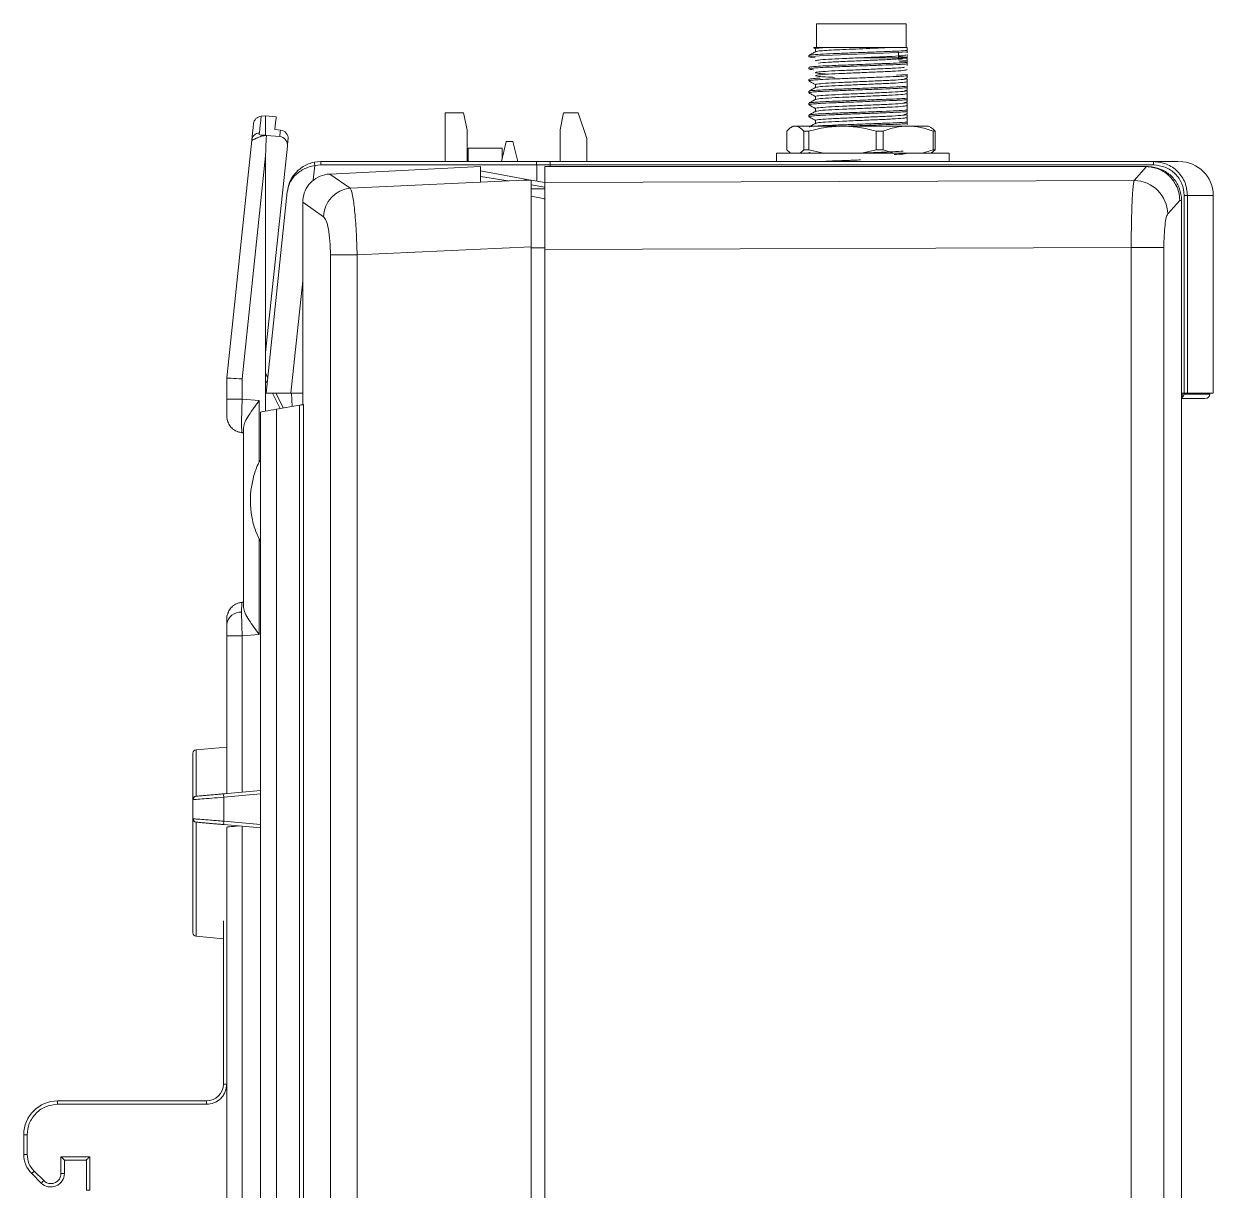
# Model space of a CAD drawing. Header units: millimetres. Extents: x 15 to 836, y 5 to 589.
# Drawn here: x 163.8 to 234.1, y 354.6 to 423.6 of the extents above; entities that cross this region are included whole.
import ezdxf

# ---------------------------------------------------------------- set-up
doc = ezdxf.new("R2010")
doc.units = ezdxf.units.MM

msp = doc.modelspace()

# ---------------------------------------------------------------- linework, layer by layer
at = {"color": 7, "linetype": 'Continuous', "lineweight": 15}
for p, q in [((210.649, 423.58), (210.649, 422.18)), ((215.949, 423.58), (210.649, 423.58)), ((215.949, 422.18), (215.949, 423.58)), ((210.47, 422.163), (210.588, 422.095)), ((210.581, 422.102), (210.581, 421.929)), ((216.012, 421.913), (216.012, 422.001)), ((210.199, 421.705), (210.199, 421.617)), ((210.583, 421.93), (210.594, 421.925)), ((215.499, 421.565), (215.499, 421.881)), ((216.012, 421.409), (215.499, 421.44)), ((215.941, 421.325), (215.554, 421.349)), ((216.012, 421.867), (216.012, 421.913)), ((216.012, 421.767), (216.012, 421.772)), ((216.012, 421.756), (216.012, 421.579)), ((216.012, 421.409), (216.012, 421.321)), ((216.012, 421.321), (216.012, 421.121)), ((210.199, 421), (210.199, 420.911)), ((210.777, 420.733), (210.581, 420.691)), ((216.012, 420.59), (215.369, 420.551)), ((216.012, 420.502), (216.012, 420.59)), ((210.199, 420.294), (210.199, 420.206)), ((210.199, 420.206), (210.22, 420.2)), ((210.581, 419.985), (210.581, 419.812)), ((215.77, 420.29), (216.028, 420.402)), ((215.943, 420.365), (216.028, 420.402)), ((216.012, 420.432), (216.012, 420.502)), ((216.012, 420.155), (216.012, 420.332)), ((216.012, 420.261), (216.012, 420.168)), ((216.012, 419.885), (216.012, 420.155)), ((216.012, 419.91), (216.012, 419.762)), ((216.012, 419.796), (216.012, 419.885)), ((210.199, 419.588), (210.199, 419.5)), ((210.199, 419.5), (210.22, 419.494)), ((210.581, 419.28), (210.581, 419.107)), ((215.77, 419.585), (216.028, 419.696)), ((216.012, 419.727), (216.012, 419.796)), ((216.012, 419.69), (216.028, 419.696)), ((216.012, 419.45), (216.012, 419.626)), ((216.012, 419.179), (216.012, 419.45)), ((216.028, 419.392), (216.012, 419.399)), ((216.012, 419.204), (216.012, 419.056)), ((216.012, 419.091), (216.012, 419.179)), ((210.199, 418.883), (210.199, 418.795)), ((210.199, 418.795), (210.22, 418.788)), ((210.581, 418.574), (210.581, 418.401)), ((215.77, 418.879), (216.028, 418.991)), ((216.012, 419.021), (216.012, 419.091)), ((216.012, 418.984), (216.028, 418.991)), ((216.012, 418.744), (216.012, 418.921)), ((216.012, 418.474), (216.012, 418.744)), ((216.028, 418.687), (216.012, 418.694)), ((216.012, 418.499), (216.012, 418.35)), ((216.012, 418.385), (216.012, 418.474)), ((178.078, 418.135), (177.811, 418.112)), ((178.703, 418.08), (178.078, 418.135)), ((178.078, 418.135), (178.078, 416.985)), ((188.689, 415.431), (188.689, 418.317)), ((188.689, 418.317), (189.782, 418.317)), ((189.215, 418.317), (188.689, 418.317)), ((189.782, 418.317), (189.215, 418.317)), ((189.215, 418.317), (189.782, 418.317)), ((189.985, 417.301), (189.782, 418.317)), ((189.782, 418.317), (189.782, 418.317)), ((189.782, 418.317), (189.782, 418.317)), ((189.782, 418.317), (189.782, 418.317)), ((195.687, 418.317), (195.484, 417.301)), ((196.563, 418.317), (195.687, 418.317)), ((196.563, 418.317), (197.071, 416.793)), ((210.199, 418.177), (210.199, 418.089)), ((210.199, 418.089), (210.22, 418.083)), ((210.581, 417.869), (210.581, 417.696)), ((215.77, 418.174), (216.028, 418.285)), ((216.012, 418.316), (216.012, 418.385)), ((216.012, 418.279), (216.028, 418.285)), ((216.012, 418.039), (216.012, 418.215)), ((216.012, 417.768), (216.012, 418.039)), ((216.028, 417.981), (216.012, 417.988)), ((216.012, 417.793), (216.012, 417.645)), ((216.012, 417.68), (216.012, 417.768)), ((178.95, 417.295), (178.624, 417.327)), ((189.985, 417.301), (189.982, 417.317)), ((189.985, 415.431), (189.985, 417.301)), ((195.484, 417.301), (195.484, 415.431)), ((208.884, 416.131), (208.884, 417.231)), ((209.268, 417.531), (209.14, 417.454)), ((209.268, 417.531), (209.392, 417.531)), ((209.392, 417.531), (212.183, 417.531)), ((209.899, 417.231), (210.199, 417.231)), ((209.899, 417.231), (209.899, 416.131)), ((210.199, 416.131), (210.199, 417.231)), ((212.183, 417.531), (216.06, 417.531)), ((214.168, 417.231), (214.584, 417.231)), ((214.168, 417.231), (214.168, 416.131)), ((214.584, 416.131), (214.584, 417.231)), ((216.012, 417.61), (216.012, 417.68)), ((216.06, 417.531), (217.268, 417.531)), ((217.397, 417.454), (217.268, 417.531)), ((217.536, 417.231), (217.536, 416.131)), ((217.653, 417.231), (217.536, 417.231)), ((217.653, 416.131), (217.653, 417.231)), ((177.256, 416.699), (175.778, 402.635)), ((178.078, 404.141), (179.361, 416.345)), ((178.91, 416.908), (178.12, 416.978)), ((192.304, 416.615), (192.02, 415.431)), ((192.695, 416.615), (192.304, 416.615)), ((192.695, 416.615), (192.979, 415.431)), ((197.071, 416.793), (197.071, 415.431)), ((178.078, 415.781), (176.691, 402.583)), ((178.078, 404.141), (178.078, 415.781)), ((190.059, 416.219), (192.059, 416.219)), ((190.059, 415.431), (190.059, 416.219)), ((192.059, 416.219), (192.059, 415.592)), ((208.287, 415.931), (208.287, 415.431)), ((208.287, 415.931), (213.318, 415.931)), ((209.104, 415.931), (208.884, 416.131)), ((209.899, 416.131), (209.679, 415.931)), ((210.199, 416.131), (209.899, 416.131)), ((211.06, 415.931), (210.199, 416.131)), ((214.168, 416.131), (213.306, 415.931)), ((213.318, 415.931), (218.487, 415.931)), ((214.584, 416.131), (214.168, 416.131)), ((215.224, 415.931), (214.584, 416.131)), ((215.891, 415.902), (216.012, 415.922)), ((217.536, 416.131), (216.896, 415.931)), ((217.432, 415.931), (217.653, 416.131)), ((217.653, 416.131), (217.536, 416.131)), ((218.487, 415.431), (218.487, 415.931)), ((180.952, 415.392), (181.342, 415.431)), ((180.986, 415.196), (181.337, 415.231)), ((181.337, 415.231), (194.102, 415.231)), ((181.342, 415.431), (194.104, 415.431)), ((181.874, 414.695), (190.778, 415.135)), ((190.778, 415.135), (190.778, 414.217)), ((194.102, 415.231), (194.102, 414.273)), ((194.102, 415.231), (194.902, 415.231)), ((194.104, 415.431), (194.899, 415.431)), ((194.578, 415.135), (230.121, 415.135)), ((194.578, 414.196), (194.578, 415.135)), ((194.899, 415.431), (230.567, 415.431)), ((194.902, 415.135), (194.902, 415.231)), ((194.902, 415.231), (230.572, 415.231)), ((212.96, 415.431), (213.247, 415.441)), ((230.148, 415.135), (229.428, 414.316)), ((230.121, 415.135), (230.148, 415.135)), ((230.121, 415.135), (230.218, 415.135)), ((183.084, 413.852), (181.874, 414.695)), ((183.084, 413.852), (193.332, 414.323)), ((190.778, 414.875), (193.733, 414.339)), ((192.417, 414.285), (190.778, 414.558)), ((190.778, 414.217), (193.332, 414.323)), ((193.778, 410.383), (193.778, 414.341)), ((193.778, 414.331), (194.578, 414.186)), ((229.428, 414.316), (194.578, 414.196)), ((178.102, 401.731), (179.353, 413.64)), ((194.578, 413.926), (193.778, 414.059)), ((194.578, 413.829), (193.778, 413.82)), ((194.578, 414.196), (194.578, 410.23)), ((180.27, 401.06), (180.27, 413.022)), ((180.27, 413.022), (181.504, 412.169)), ((193.778, 413.386), (194.578, 413.227)), ((194.532, 413.236), (194.578, 413.235)), ((232.123, 413.135), (231.413, 412.333)), ((232.123, 413.135), (232.234, 413.135)), ((232.234, 413.135), (232.225, 413.328)), ((232.234, 263.635), (232.234, 413.135)), ((232.386, 413.431), (232.386, 401.731)), ((232.58, 413.431), (232.386, 413.431)), ((232.58, 413.431), (232.58, 401.731)), ((234.102, 401.731), (234.102, 413.431)), ((183.486, 409.91), (193.778, 410.383)), ((193.778, 410.383), (193.778, 266.387)), ((194.578, 410.23), (229.255, 410.349)), ((194.578, 410.23), (194.578, 266.541)), ((229.255, 410.349), (229.255, 266.421)), ((231.185, 410.349), (229.255, 410.349)), ((231.185, 410.349), (231.185, 266.421)), ((181.91, 266.86), (181.91, 409.91)), ((181.91, 409.91), (183.486, 409.91)), ((183.486, 266.86), (183.486, 409.91)), ((178.078, 400.673), (178.078, 404.141)), ((175.778, 402.635), (175.778, 401.385)), ((176.691, 402.583), (176.691, 401.385)), ((178.2, 402.667), (178.078, 402.904)), ((178.102, 401.731), (179.571, 401.731)), ((179.133, 400.859), (178.684, 401.731)), ((180.27, 401.731), (179.571, 401.731)), ((179.602, 401.731), (179.643, 400.949)), ((232.273, 401.731), (232.273, 401.491)), ((232.386, 401.731), (232.273, 401.731)), ((232.37, 401.681), (232.37, 401.731)), ((232.386, 401.731), (232.58, 401.731)), ((232.58, 401.731), (234.102, 401.731)), ((233.902, 401.681), (233.902, 401.731)), ((176.691, 401.385), (175.778, 401.385)), ((177.691, 401.298), (176.691, 401.385)), ((178.726, 400.787), (180.078, 401.026)), ((180.078, 401.026), (180.078, 275.745)), ((180.312, 401.067), (180.312, 275.703)), ((232.273, 401.491), (232.234, 401.467)), ((177.778, 400.62), (177.778, 276.15)), ((178.726, 275.983), (178.726, 400.787)), ((176.778, 399.699), (176.778, 389.071)), ((176.691, 399.393), (176.778, 399.385)), ((176.691, 389.377), (176.582, 389.362)), ((176.691, 389.377), (176.683, 389.357)), ((176.778, 389.385), (176.691, 389.377)), ((175.778, 387.385), (175.778, 378.06)), ((176.691, 387.385), (175.778, 387.385)), ((176.691, 387.385), (177.691, 387.473)), ((176.691, 387.385), (176.691, 378.14)), ((173.961, 380.651), (175.778, 380.81)), ((173.961, 377.901), (173.961, 380.651)), ((173.778, 377.702), (173.778, 376.568)), ((175.604, 378.045), (177.778, 378.235)), ((175.604, 376.425), (175.604, 377.846)), ((173.84, 376.563), (173.778, 376.568)), ((173.961, 369.619), (173.961, 376.369)), ((177.778, 376.035), (175.604, 376.225)), ((175.778, 376.079), (175.778, 298.06)), ((176.691, 376.13), (176.691, 298.14)), ((175.578, 370.54), (175.578, 360.885)), ((173.961, 369.619), (175.578, 369.478)), ((175.578, 360.885), (175.778, 360.885)), ((165.778, 359.885), (165.778, 359.685)), ((174.578, 359.885), (165.778, 359.885)), ((165.778, 359.685), (174.578, 359.685)), ((174.578, 359.885), (174.578, 359.685)), ((163.778, 357.885), (163.778, 356.726)), ((163.778, 357.885), (163.978, 357.885)), ((163.978, 356.726), (163.978, 357.885)), ((163.778, 356.726), (163.978, 356.726)), ((167.678, 356.585), (165.978, 356.585)), ((165.978, 356.585), (165.978, 355.594)), ((167.678, 354.604), (167.678, 356.585)), ((166.178, 355.594), (166.178, 356.385)), ((166.178, 356.385), (167.478, 356.385)), ((167.478, 356.385), (167.478, 354.604)), ((164.247, 355.594), (164.388, 355.736)), ((164.247, 355.594), (164.812, 355.028)), ((164.954, 355.17), (164.388, 355.736)), ((164.812, 355.028), (164.954, 355.17)), ((166.178, 355.594), (165.978, 355.594)), ((167.678, 354.604), (167.478, 354.604))]:
    msp.add_line(p, q, dxfattribs=at)
at = {"color": 8, "linetype": 'Continuous', "lineweight": 15}
for p, q in [((180.896, 414.343), (180.986, 415.196)), ((232.58, 413.431), (234.102, 413.431)), ((193.778, 410.334), (194.578, 410.334)), ((179.571, 401.731), (180.27, 408.388)), ((178.165, 402.333), (178.078, 402.502)), ((178.943, 400.826), (178.476, 401.731)), ((233.902, 401.681), (232.37, 401.681)), ((177.691, 401.298), (177.691, 397.651)), ((177.691, 393.138), (177.691, 387.473)), ((177.778, 378.036), (175.604, 377.846)), ((175.604, 376.425), (177.778, 376.234))]:
    msp.add_line(p, q, dxfattribs=at)
at = {"color": 7, "linetype": 'Continuous', "lineweight": 15, "flags": 128}
for points in [[(210.575, 421.564), (210.339, 421.584), (210.199, 421.617), (210.36, 421.652), (210.826, 421.69), (211.584, 421.728), (212.536, 421.764), (213.574, 421.804), (214.582, 421.842), (215.444, 421.878), (216.012, 421.913), (216.012, 421.913)], [(212.19, 421.348), (213.21, 421.393), (214.249, 421.438), (215.117, 421.478), (215.75, 421.523), (215.932, 421.546), (215.984, 421.556), (216.001, 421.561), (216.008, 421.564), (216.01, 421.565), (216.011, 421.566), (216.012, 421.566), (216.012, 421.566), (216.012, 421.566), (216.012, 421.566), (216.012, 421.566), (216.012, 421.566), (216.012, 421.566), (216.012, 421.566), (216.012, 421.566), (216.011, 421.566), (216.007, 421.567), (215.983, 421.567), (215.74, 421.566), (215.411, 421.565), (214.878, 421.565), (214.125, 421.567), (213.121, 421.565), (213.121, 421.565)], [(178.624, 417.327), (178.668, 417.745), (178.694, 417.996), (178.703, 418.08)], [(180.078, 401.026), (180.126, 401.034), (180.172, 401.042), (180.213, 401.049), (180.249, 401.056), (180.278, 401.061), (180.299, 401.065), (180.312, 401.067)], [(178.726, 400.787), (178.538, 400.754), (178.359, 400.723), (178.196, 400.694), (178.053, 400.669), (177.936, 400.648), (177.849, 400.633), (177.796, 400.623), (177.778, 400.62)], [(176.348, 399.486), (176.509, 399.426), (176.691, 399.393)], [(176.528, 376.145), (176.351, 376.129), (176.189, 376.115), (176.048, 376.103), (175.933, 376.092), (175.848, 376.085), (175.796, 376.08), (175.778, 376.079)], [(166.178, 356.385), (166.175, 356.388), (166.166, 356.397), (166.151, 356.412), (166.131, 356.432), (166.107, 356.457), (166.078, 356.485), (166.046, 356.517), (166.013, 356.55), (165.978, 356.585)], [(167.478, 356.385), (167.481, 356.388), (167.49, 356.397), (167.505, 356.412), (167.525, 356.432), (167.549, 356.457), (167.578, 356.485), (167.61, 356.517), (167.643, 356.55), (167.678, 356.585)]]:
    msp.add_lwpolyline(points, dxfattribs=at)
at = {"color": 7, "linetype": 'Continuous', "lineweight": 15}
for centre, radius, start, end in [((177.855, 417.614), 0.5, 94.99999, 174), ((177.746, 416.644), 0.493, 94.18751, 173.5607), ((182.877, 415.623), 1.938, 186.83063, 192.71718), ((183.251, 415.28), 1.915, 175.50593, 181.49514), ((198.078, 415.278), 3.977, 177.80895, 180.69118), ((228.657, 415.28), 1.916, 358.50697, 4.49117), ((232.102, 413.431), 2, 0, 90), ((229.391, 412.294), 2.022, 1.1096, 88.92914), ((183.231, 412.131), 1.727, 94.86434, 178.75846), ((233.652, 401.681), 0.25, 270, 0), ((176.778, 400.389), 1, 180, 201.6841), ((176.778, 388.381), 1, 141.91499, 180), ((176.616, 387.942), 0.851, 87.33415, 169.98455), ((173.978, 380.452), 0.2, 95, 180), ((173.978, 377.702), 0.2, 95, 180), ((176.18, 377.945), 0.585, 170.19735, 189.80265), ((173.978, 376.568), 0.2, 180, 265), ((176.18, 376.325), 0.585, 170.19747, 189.80253), ((173.978, 369.818), 0.2, 180, 265), ((174.578, 360.885), 1, 270, 0), ((165.778, 357.885), 2, 90, 180), ((165.378, 356.726), 1.6, 180, 225), ((165.378, 355.594), 0.8, 225, 0)]:
    msp.add_arc(centre, radius, start, end, dxfattribs=at)
for centre, major_axis, ratio, start_param, end_param in [((189.552, 524.116), (-11.431, -108.754), 0.009145, 6.111538, 6.196398), ((194.899, 415.231), (0, 0.2), 0.013091, 4.712389, 6.283185), ((178.157, 409.656), (114.179, 5.264), 0.034995, 1.431938, 1.435881), ((176.778, 402.583), (1, -0.052), 0.004572, 3.141593, 4.625362)]:
    msp.add_ellipse(centre, major_axis=major_axis, ratio=ratio, start_param=start_param, end_param=end_param, dxfattribs=at)
for points, knots in [([(210.23, 421.712), (210.26, 421.722), (210.327, 421.744), (210.839, 421.782), (211.624, 421.819), (212.608, 421.855), (213.669, 421.896), (214.683, 421.934), (215.506, 421.966), (215.856, 421.99), (216.012, 422.001)], [0, 0, 0, 0, 0.107752, 0.238711, 0.369718, 0.500698, 0.631673, 0.76268, 0.893665, 1, 1, 1, 1]), ([(210.48, 422.18), (210.469, 422.18), (210.432, 422.18), (210.686, 422.18), (211.045, 422.18), (211.201, 422.18)], [0, 0, 0, 0, 0.177815, 0.643605, 1, 1, 1, 1]), ([(211.201, 422.18), (211.172, 422.178), (210.971, 422.164), (210.711, 422.138), (210.553, 422.115), (210.59, 422.103), (210.594, 422.102)], [0, 0, 0, 0, 0.075031, 0.515332, 0.943377, 1, 1, 1, 1]), ([(215.061, 422.18), (214.899, 422.172), (214.574, 422.157), (213.932, 422.13), (213.178, 422.097), (212.375, 422.062), (211.656, 422.032), (211.082, 421.998), (210.693, 421.963), (210.628, 421.942), (210.597, 421.933)], [0, 0, 0, 0, 0.100432, 0.202407, 0.339409, 0.475496, 0.606313, 0.74135, 0.87869, 1, 1, 1, 1]), ([(211.201, 422.18), (211.279, 422.18), (211.561, 422.18), (212.185, 422.18), (213.086, 422.18), (214.011, 422.18), (214.67, 422.18), (214.984, 422.18), (215.061, 422.18)], [0, 0, 0, 0, 0.0822943, 0.2947445, 0.5071951, 0.7196457, 0.9320965, 1, 1, 1, 1]), ([(215.061, 422.18), (215.298, 422.18), (215.702, 422.18), (215.922, 422.18), (216.012, 422.18)], [0, 0, 0, 0, 0.587056, 1, 1, 1, 1]), ([(216.012, 422.001), (216.012, 422.029), (216.012, 422.098), (216.012, 422.15), (216.012, 422.18)], [0, 0, 0, 0, 0.409923, 1, 1, 1, 1]), ([(210.587, 421.933), (210.524, 421.896), (210.396, 421.822), (210.268, 421.748), (210.205, 421.711)], [0, 0, 0, 0, 0.4999542, 1, 1, 1, 1]), ([(216.012, 421.296), (215.816, 421.283), (215.431, 421.257), (214.731, 421.23), (214.099, 421.206), (213.535, 421.185), (212.966, 421.164), (212.3, 421.138), (211.565, 421.112), (210.879, 421.078), (210.478, 421.049), (210.262, 421.026), (210.234, 421.013), (210.221, 421.006)], [0, 0, 0, 0, 0.129619, 0.254062, 0.30081, 0.38288, 0.468496, 0.513371, 0.638437, 0.76582, 0.857551, 0.931029, 1, 1, 1, 1]), ([(210.581, 421.396), (210.62, 421.41), (210.698, 421.438), (211.302, 421.485), (212.171, 421.524), (213.21, 421.569), (214.263, 421.615), (215.164, 421.653), (215.778, 421.695), (215.89, 421.72), (215.936, 421.73)], [0, 0, 0, 0, 0.128588, 0.260685, 0.387627, 0.518142, 0.649474, 0.776032, 0.907761, 1, 1, 1, 1]), ([(215.674, 421.516), (215.536, 421.505), (215.202, 421.479), (214.367, 421.443), (213.281, 421.396), (212.199, 421.349), (211.263, 421.308), (210.926, 421.276), (210.755, 421.26)], [0, 0, 0, 0, 0.120241, 0.29262, 0.47044, 0.648028, 0.82055, 1, 1, 1, 1]), ([(215.499, 421.641), (215.597, 421.634), (215.906, 421.613), (215.969, 421.593), (216.012, 421.579)], [0, 0, 0, 0, 0.317581, 1, 1, 1, 1]), ([(216.012, 421.579), (216.012, 421.573), (216.012, 421.565), (216.012, 421.511), (216.012, 421.464), (216.012, 421.427), (216.012, 421.409)], [0, 0, 0, 0, 0.431062, 0.646293, 0.823018, 1, 1, 1, 1]), ([(216.012, 421.208), (215.886, 421.199), (215.722, 421.187), (215.481, 421.174), (215.158, 421.159), (214.547, 421.135), (213.659, 421.101), (212.966, 421.075), (212.3, 421.05), (211.565, 421.024), (210.88, 420.99), (210.477, 420.961), (210.246, 420.935), (210.216, 420.92), (210.199, 420.911)], [0, 0, 0, 0, 0.086117, 0.112277, 0.127116, 0.24877, 0.374302, 0.457999, 0.501869, 0.624132, 0.748661, 0.838333, 0.910164, 1, 1, 1, 1]), ([(210.199, 420.911), (210.214, 420.903), (210.241, 420.887), (210.404, 420.871), (210.476, 420.864)], [0, 0, 0, 0, 0.555675, 1, 1, 1, 1]), ([(215.857, 421.011), (215.827, 421.006), (215.726, 420.985), (215.158, 420.948), (214.265, 420.909), (213.209, 420.863), (212.172, 420.819), (211.297, 420.78), (210.718, 420.733), (210.51, 420.691), (210.735, 420.65), (211.067, 420.617), (211.359, 420.603), (211.361, 420.603)], [0, 0, 0, 0, 0.043095, 0.150894, 0.254462, 0.361936, 0.468742, 0.572624, 0.680725, 0.785954, 0.891183, 0.999284, 1, 1, 1, 1]), ([(216.012, 420.861), (215.951, 420.847), (215.829, 420.818), (215.168, 420.771), (214.262, 420.733), (213.21, 420.687), (212.17, 420.642), (211.304, 420.603), (210.725, 420.559), (210.649, 420.533), (210.616, 420.522)], [0, 0, 0, 0, 0.12791, 0.257693, 0.382384, 0.511776, 0.640364, 0.765432, 0.895578, 1, 1, 1, 1]), ([(216.012, 420.502), (215.886, 420.493), (215.722, 420.482), (215.481, 420.469), (215.158, 420.453), (214.547, 420.429), (213.659, 420.396), (212.966, 420.37), (212.3, 420.344), (211.565, 420.318), (210.88, 420.285), (210.477, 420.255), (210.246, 420.23), (210.216, 420.214), (210.199, 420.206)], [0, 0, 0, 0, 0.086117, 0.112277, 0.127116, 0.24877, 0.374302, 0.457999, 0.501869, 0.624132, 0.748661, 0.838333, 0.910164, 1, 1, 1, 1]), ([(210.854, 420.369), (210.718, 420.36), (210.472, 420.343), (210.247, 420.318), (210.216, 420.303), (210.199, 420.294)], [0, 0, 0, 0, 0.356789, 0.642584, 1, 1, 1, 1]), ([(210.204, 420.2), (210.268, 420.163), (210.394, 420.09), (210.519, 420.018), (210.581, 419.982)], [0, 0, 0, 0, 0.508301, 1, 1, 1, 1]), ([(210.204, 420.2), (210.268, 420.163), (210.394, 420.09), (210.519, 420.018), (210.581, 419.982)], [0, 0, 0, 0, 0.508305, 1, 1, 1, 1]), ([(216.012, 419.885), (215.816, 419.871), (215.431, 419.845), (214.731, 419.819), (214.099, 419.795), (213.535, 419.774), (212.966, 419.752), (212.3, 419.727), (211.565, 419.701), (210.879, 419.667), (210.478, 419.638), (210.262, 419.615), (210.234, 419.601), (210.22, 419.595)], [0, 0, 0, 0, 0.129517, 0.253862, 0.300573, 0.382578, 0.468128, 0.512966, 0.637934, 0.765217, 0.856876, 0.930296, 1, 1, 1, 1]), ([(216.012, 420.332), (215.951, 420.317), (215.829, 420.289), (215.168, 420.242), (214.262, 420.204), (213.209, 420.158), (212.173, 420.113), (211.291, 420.074), (210.739, 420.027), (210.516, 419.997), (210.602, 419.981), (210.615, 419.978)], [0, 0, 0, 0, 0.12252, 0.246835, 0.366272, 0.490212, 0.613382, 0.73318, 0.857842, 0.979194, 1, 1, 1, 1]), ([(210.581, 420.515), (210.622, 420.501), (210.706, 420.473), (211.163, 420.435), (211.583, 420.415), (211.703, 420.41)], [0, 0, 0, 0, 0.410025, 0.831237, 1, 1, 1, 1]), ([(216.012, 420.155), (215.951, 420.141), (215.829, 420.112), (215.168, 420.066), (214.262, 420.027), (213.21, 419.981), (212.171, 419.937), (211.302, 419.898), (210.698, 419.851), (210.62, 419.823), (210.581, 419.809)], [0, 0, 0, 0, 0.125124, 0.25208, 0.374054, 0.500628, 0.626415, 0.748758, 0.87607, 1, 1, 1, 1]), ([(216.012, 419.796), (215.886, 419.788), (215.722, 419.776), (215.481, 419.763), (215.158, 419.747), (214.547, 419.724), (213.659, 419.69), (212.966, 419.664), (212.3, 419.639), (211.565, 419.612), (210.88, 419.579), (210.477, 419.55), (210.246, 419.524), (210.216, 419.509), (210.199, 419.5)], [0, 0, 0, 0, 0.086117, 0.112277, 0.127116, 0.24877, 0.374302, 0.457999, 0.501869, 0.624132, 0.748661, 0.838333, 0.910164, 1, 1, 1, 1]), ([(210.587, 419.816), (210.524, 419.779), (210.396, 419.705), (210.268, 419.631), (210.204, 419.594)], [0, 0, 0, 0, 0.499909, 1, 1, 1, 1]), ([(210.581, 419.812), (210.519, 419.777), (210.394, 419.704), (210.268, 419.631), (210.204, 419.594)], [0, 0, 0, 0, 0.4916906, 1, 1, 1, 1]), ([(210.204, 419.494), (210.268, 419.458), (210.394, 419.385), (210.519, 419.312), (210.581, 419.276)], [0, 0, 0, 0, 0.508301, 1, 1, 1, 1]), ([(210.204, 419.494), (210.268, 419.458), (210.394, 419.385), (210.519, 419.312), (210.581, 419.276)], [0, 0, 0, 0, 0.508305, 1, 1, 1, 1]), ([(216.012, 419.179), (215.816, 419.166), (215.431, 419.14), (214.731, 419.114), (214.099, 419.09), (213.535, 419.068), (212.966, 419.047), (212.3, 419.021), (211.565, 418.995), (210.879, 418.962), (210.478, 418.932), (210.262, 418.909), (210.234, 418.896), (210.22, 418.889)], [0, 0, 0, 0, 0.129517, 0.253862, 0.300573, 0.382578, 0.468128, 0.512966, 0.637934, 0.765217, 0.856876, 0.930296, 1, 1, 1, 1]), ([(216.012, 419.626), (215.951, 419.612), (215.829, 419.583), (215.168, 419.537), (214.262, 419.498), (213.209, 419.452), (212.173, 419.408), (211.291, 419.369), (210.739, 419.321), (210.516, 419.291), (210.602, 419.275), (210.615, 419.273)], [0, 0, 0, 0, 0.12252, 0.246835, 0.366272, 0.490212, 0.613382, 0.73318, 0.857842, 0.979194, 1, 1, 1, 1]), ([(216.012, 419.45), (215.951, 419.436), (215.829, 419.407), (215.168, 419.36), (214.262, 419.322), (213.21, 419.276), (212.17, 419.231), (211.304, 419.192), (210.725, 419.148), (210.649, 419.122), (210.615, 419.111)], [0, 0, 0, 0, 0.12784, 0.257552, 0.382174, 0.511496, 0.640014, 0.765013, 0.895088, 1, 1, 1, 1]), ([(216.012, 419.091), (215.886, 419.082), (215.722, 419.07), (215.481, 419.058), (215.158, 419.042), (214.547, 419.018), (213.659, 418.985), (212.966, 418.959), (212.3, 418.933), (211.565, 418.907), (210.88, 418.873), (210.477, 418.844), (210.246, 418.819), (210.216, 418.803), (210.199, 418.795)], [0, 0, 0, 0, 0.086117, 0.112277, 0.127116, 0.24877, 0.374302, 0.457999, 0.501869, 0.624132, 0.748661, 0.838333, 0.910164, 1, 1, 1, 1]), ([(210.587, 419.11), (210.524, 419.073), (210.396, 419), (210.268, 418.926), (210.204, 418.889)], [0, 0, 0, 0, 0.499909, 1, 1, 1, 1]), ([(210.581, 419.107), (210.519, 419.071), (210.394, 418.998), (210.268, 418.926), (210.204, 418.889)], [0, 0, 0, 0, 0.4916992, 1, 1, 1, 1]), ([(210.204, 418.789), (210.268, 418.752), (210.394, 418.679), (210.519, 418.607), (210.581, 418.571)], [0, 0, 0, 0, 0.508301, 1, 1, 1, 1]), ([(210.204, 418.789), (210.268, 418.752), (210.394, 418.679), (210.519, 418.607), (210.581, 418.571)], [0, 0, 0, 0, 0.508305, 1, 1, 1, 1]), ([(216.012, 418.474), (215.816, 418.46), (215.431, 418.434), (214.731, 418.408), (214.099, 418.384), (213.535, 418.363), (212.966, 418.341), (212.3, 418.316), (211.565, 418.289), (210.879, 418.256), (210.478, 418.227), (210.262, 418.204), (210.234, 418.19), (210.22, 418.184)], [0, 0, 0, 0, 0.129517, 0.253862, 0.300573, 0.382578, 0.468128, 0.512966, 0.637934, 0.765217, 0.856876, 0.930296, 1, 1, 1, 1]), ([(216.012, 418.921), (215.951, 418.906), (215.829, 418.878), (215.168, 418.831), (214.262, 418.792), (213.209, 418.747), (212.173, 418.702), (211.291, 418.663), (210.739, 418.616), (210.516, 418.586), (210.602, 418.569), (210.615, 418.567)], [0, 0, 0, 0, 0.12252, 0.246835, 0.366272, 0.490212, 0.613382, 0.73318, 0.857842, 0.979194, 1, 1, 1, 1]), ([(216.012, 418.744), (215.951, 418.73), (215.829, 418.701), (215.168, 418.655), (214.262, 418.616), (213.21, 418.57), (212.17, 418.526), (211.304, 418.487), (210.725, 418.442), (210.649, 418.416), (210.615, 418.405)], [0, 0, 0, 0, 0.12784, 0.257552, 0.382174, 0.511496, 0.640014, 0.765013, 0.895088, 1, 1, 1, 1]), ([(216.012, 418.385), (215.886, 418.376), (215.722, 418.365), (215.481, 418.352), (215.158, 418.336), (214.547, 418.313), (213.659, 418.279), (212.966, 418.253), (212.3, 418.227), (211.565, 418.201), (210.88, 418.168), (210.477, 418.139), (210.246, 418.113), (210.216, 418.098), (210.199, 418.089)], [0, 0, 0, 0, 0.086117, 0.112277, 0.127116, 0.24877, 0.374302, 0.457999, 0.501869, 0.624132, 0.748661, 0.838333, 0.910164, 1, 1, 1, 1]), ([(210.587, 418.405), (210.524, 418.368), (210.396, 418.294), (210.268, 418.22), (210.204, 418.183)], [0, 0, 0, 0, 0.499917, 1, 1, 1, 1]), ([(210.581, 418.401), (210.519, 418.366), (210.394, 418.293), (210.268, 418.22), (210.204, 418.183)], [0, 0, 0, 0, 0.4916992, 1, 1, 1, 1]), ([(210.204, 418.083), (210.268, 418.046), (210.394, 417.974), (210.519, 417.901), (210.581, 417.865)], [0, 0, 0, 0, 0.508301, 1, 1, 1, 1]), ([(210.204, 418.083), (210.268, 418.046), (210.394, 417.974), (210.519, 417.901), (210.581, 417.865)], [0, 0, 0, 0, 0.508305, 1, 1, 1, 1]), ([(216.012, 417.768), (215.816, 417.755), (215.431, 417.729), (214.731, 417.702), (214.099, 417.679), (213.535, 417.657), (212.966, 417.636), (212.3, 417.61), (211.565, 417.584), (210.879, 417.551), (210.478, 417.521), (210.262, 417.498), (210.234, 417.485), (210.22, 417.478)], [0, 0, 0, 0, 0.129517, 0.253862, 0.300573, 0.382578, 0.468128, 0.512966, 0.637934, 0.765217, 0.856875, 0.930296, 1, 1, 1, 1]), ([(216.012, 418.215), (215.951, 418.201), (215.829, 418.172), (215.168, 418.125), (214.262, 418.087), (213.209, 418.041), (212.173, 417.997), (211.291, 417.957), (210.739, 417.91), (210.516, 417.88), (210.602, 417.864), (210.615, 417.861)], [0, 0, 0, 0, 0.12252, 0.246835, 0.366272, 0.490212, 0.613382, 0.73318, 0.857842, 0.979194, 1, 1, 1, 1]), ([(216.012, 418.039), (215.951, 418.024), (215.829, 417.996), (215.168, 417.949), (214.262, 417.91), (213.21, 417.865), (212.171, 417.82), (211.302, 417.781), (210.698, 417.734), (210.62, 417.706), (210.581, 417.692)], [0, 0, 0, 0, 0.125124, 0.25208, 0.374054, 0.500628, 0.626415, 0.748758, 0.87607, 1, 1, 1, 1]), ([(177.71, 417.135), (177.709, 417.124), (177.693, 417.109), (177.676, 417.076), (177.676, 417.058), (177.716, 417.023), (177.759, 417.007), (177.89, 416.986), (177.978, 416.982), (178.078, 416.985)], [0, 0, 0, 0, 0.25, 0.25, 0.5, 0.5, 0.75, 0.75, 1, 1, 1, 1]), ([(179.407, 416.781), (179.419, 416.897), (179.382, 417.019), (179.215, 417.214), (179.087, 417.282), (178.95, 417.295)], [0, 0, 0, 0, 0.5, 0.5, 1, 1, 1, 1]), ([(208.884, 417.231), (208.966, 417.315), (209.133, 417.485), (209.305, 417.515), (209.392, 417.531)], [0, 0, 0, 0, 0.495795, 1, 1, 1, 1]), ([(209.392, 417.531), (209.477, 417.516), (209.648, 417.486), (209.815, 417.316), (209.899, 417.231)], [0, 0, 0, 0, 0.495075, 1, 1, 1, 1]), ([(210.199, 417.231), (210.522, 417.315), (211.174, 417.485), (211.845, 417.515), (212.183, 417.531)], [0, 0, 0, 0, 0.495795, 1, 1, 1, 1]), ([(210.587, 417.699), (210.524, 417.662), (210.396, 417.588), (210.268, 417.515), (210.204, 417.478)], [0, 0, 0, 0, 0.499917, 1, 1, 1, 1]), ([(212.183, 417.531), (212.516, 417.516), (213.187, 417.486), (213.838, 417.316), (214.168, 417.231)], [0, 0, 0, 0, 0.495073, 1, 1, 1, 1]), ([(216.012, 417.68), (215.886, 417.671), (215.722, 417.659), (215.481, 417.646), (215.158, 417.631), (214.547, 417.607), (213.659, 417.574), (212.969, 417.548), (212.634, 417.535), (212.522, 417.531)], [0, 0, 0, 0, 0.172076, 0.224346, 0.253996, 0.497082, 0.747913, 0.915152, 1, 1, 1, 1]), ([(214.584, 417.231), (214.824, 417.315), (215.309, 417.485), (215.808, 417.515), (216.06, 417.531)], [0, 0, 0, 0, 0.495795, 1, 1, 1, 1]), ([(216.06, 417.531), (216.307, 417.516), (216.807, 417.486), (217.292, 417.316), (217.536, 417.231)], [0, 0, 0, 0, 0.495074, 1, 1, 1, 1]), ([(217.653, 417.231), (217.571, 417.326), (217.486, 417.424), (217.398, 417.451), (217.396, 417.452)], [0, 0, 0, 0, 0.9690935, 1, 1, 1, 1]), ([(178.12, 416.978), (178.091, 416.977), (178.039, 416.974), (177.964, 416.964), (177.892, 416.948), (177.793, 416.919), (177.691, 416.881), (177.604, 416.843), (177.519, 416.805), (177.431, 416.765), (177.347, 416.726), (177.292, 416.702), (177.26, 416.69), (177.258, 416.696), (177.256, 416.699)], [0, 0, 0, 0, 0.060411, 0.109611, 0.161524, 0.221742, 0.339826, 0.416833, 0.463437, 0.590586, 0.706972, 0.813319, 0.910581, 1, 1, 1, 1]), ([(178.078, 416.985), (178.078, 416.985), (178.078, 416.985), (178.078, 416.985), (178.078, 416.985), (178.078, 416.985), (178.079, 416.985), (178.079, 416.985), (178.08, 416.984), (178.081, 416.984), (178.085, 416.983), (178.089, 416.983), (178.093, 416.982), (178.102, 416.981), (178.111, 416.979), (178.12, 416.978)], [0, 0, 0, 0, 0.00000077587, 0.00000077587, 0.00000077587, 0.00000196548, 0.00000196548, 0.00000196548, 0.00000542761, 0.00000542761, 0.00000542761, 0.00001900659, 0.00001900659, 0.00001900659, 0.00004681304, 0.00004681304, 0.00004681304, 0.00004681304]), ([(178.91, 416.908), (179.044, 416.895), (179.17, 416.826), (179.335, 416.617), (179.375, 416.48), (179.361, 416.345)], [0, 0, 0, 0, 0.5, 0.5, 1, 1, 1, 1]), ([(210.426, 415.931), (210.374, 415.936), (210.233, 415.95), (210.212, 415.964), (210.199, 415.973)], [0, 0, 0, 0, 0.371471, 1, 1, 1, 1]), ([(213.311, 415.929), (213.632, 415.943), (214.297, 415.971), (215.146, 416.009), (215.668, 416.041), (215.758, 416.056), (215.761, 416.057)], [0, 0, 0, 0, 0.310162, 0.641031, 0.985415, 1, 1, 1, 1]), ([(215.242, 415.842), (215.434, 415.854), (215.86, 415.882), (215.958, 415.908), (216.012, 415.922)], [0, 0, 0, 0, 0.448851, 1, 1, 1, 1]), ([(179.353, 413.64), (179.389, 413.829), (179.461, 414.206), (179.778, 414.725), (180.189, 415.091), (180.605, 415.304), (180.84, 415.364), (180.952, 415.392)], [0, 0, 0, 0, 0.250132, 0.499865, 0.749274, 0.879871, 1, 1, 1, 1]), ([(179.353, 413.64), (179.388, 413.81), (179.457, 414.151), (179.781, 414.615), (180.204, 414.939), (180.631, 415.122), (180.87, 415.172), (180.986, 415.196)], [0, 0, 0, 0, 0.249244, 0.499158, 0.748862, 0.878471, 1, 1, 1, 1]), ([(210.861, 415.431), (211.093, 415.443), (211.555, 415.467), (212.301, 415.493), (212.869, 415.515), (213.118, 415.525), (213.247, 415.53)], [0, 0, 0, 0, 0.366051, 0.7289293, 0.8591312, 1, 1, 1, 1]), ([(230.148, 415.135), (230.399, 415.105), (230.781, 415.058), (231.239, 414.806), (231.615, 414.498), (231.903, 414.087), (232.088, 413.597), (232.111, 413.296), (232.123, 413.135)], [0, 0, 0, 0, 0.24182, 0.368839, 0.49959, 0.709335, 0.844654, 1, 1, 1, 1]), ([(232.225, 413.328), (232.181, 413.548), (232.093, 413.989), (231.694, 414.55), (231.145, 414.953), (230.62, 415.119), (230.306, 415.132), (230.218, 415.135)], [0, 0, 0, 0, 0.226631, 0.453225, 0.680825, 0.910247, 1, 1, 1, 1]), ([(230.567, 415.431), (230.83, 415.401), (231.356, 415.341), (231.921, 414.951), (232.257, 414.541), (232.51, 414.075), (232.552, 413.686), (232.58, 413.431)], [0, 0, 0, 0, 0.250392, 0.499697, 0.630214, 0.757259, 1, 1, 1, 1]), ([(230.567, 415.431), (230.924, 415.431), (231.638, 415.431), (232.085, 415.431), (232.051, 415.431), (232.04, 415.431)], [0, 0, 0, 0, 0.4000369, 0.7999145, 1, 1, 1, 1]), ([(230.572, 415.231), (230.81, 415.204), (231.283, 415.15), (231.883, 414.736), (232.304, 414.141), (232.359, 413.667), (232.386, 413.431)], [0, 0, 0, 0, 0.2505895, 0.5002731, 0.7500345, 1, 1, 1, 1]), ([(180.27, 413.022), (180.289, 413.211), (180.325, 413.587), (180.613, 414.088), (181.037, 414.465), (181.485, 414.655), (181.772, 414.685), (181.874, 414.695)], [0, 0, 0, 0, 0.220555, 0.441198, 0.660118, 0.879759, 1, 1, 1, 1]), ([(229.428, 414.316), (229.415, 414.265), (229.392, 414.175), (229.361, 413.908), (229.338, 413.625), (229.319, 413.324), (229.299, 412.924), (229.28, 412.4), (229.26, 411.53), (229.257, 410.817), (229.255, 410.349)], [0, 0, 0, 0, 0.1404051, 0.2501583, 0.3386087, 0.4220415, 0.5004586, 0.6307611, 0.757596, 1, 1, 1, 1]), ([(183.486, 409.91), (183.472, 410.383), (183.443, 411.344), (183.361, 412.384), (183.282, 413.046), (183.22, 413.429), (183.152, 413.72), (183.108, 413.806), (183.084, 413.852)], [0, 0, 0, 0, 0.245717, 0.498827, 0.620088, 0.74917, 0.866441, 1, 1, 1, 1]), ([(181.91, 409.91), (181.904, 410.19), (181.891, 410.75), (181.796, 411.465), (181.662, 411.988), (181.557, 412.108), (181.504, 412.169)], [0, 0, 0, 0, 0.249845, 0.499656, 0.74953, 1, 1, 1, 1]), ([(231.413, 412.333), (231.383, 412.277), (231.323, 412.166), (231.248, 411.701), (231.196, 411.076), (231.189, 410.592), (231.185, 410.349)], [0, 0, 0, 0, 0.250047, 0.500001, 0.749876, 1, 1, 1, 1]), ([(232.273, 401.491), (232.286, 401.503), (232.314, 401.531), (232.355, 401.595), (232.364, 401.647), (232.37, 401.681)], [0, 0, 0, 0, 0.2255398, 0.5012837, 1, 1, 1, 1]), ([(175.778, 400.389), (175.778, 400.389), (175.778, 400.496), (175.778, 400.864), (175.778, 401.124), (175.778, 401.385)], [0, 0, 0, 0, 0.5, 0.5, 1, 1, 1, 1]), ([(176.691, 401.385), (176.689, 401.34), (176.685, 401.249), (176.68, 401.114), (176.675, 400.981), (176.671, 400.852), (176.667, 400.726), (176.664, 400.604), (176.661, 400.487), (176.659, 400.374), (176.657, 400.266), (176.656, 400.164), (176.655, 400.068), (176.655, 399.947), (176.656, 399.809), (176.659, 399.666), (176.664, 399.549), (176.671, 399.462), (176.68, 399.404), (176.687, 399.397), (176.691, 399.393)], [0, 0, 0, 0, 0.043771, 0.087159, 0.130166, 0.172792, 0.215037, 0.256901, 0.298386, 0.339491, 0.380218, 0.420567, 0.460539, 0.500133, 0.579656, 0.660689, 0.743235, 0.8273, 0.912887, 1, 1, 1, 1]), ([(176.778, 399.699), (176.778, 399.749), (176.787, 399.803), (176.819, 399.917), (176.841, 399.977), (176.926, 400.166), (177.001, 400.299), (177.174, 400.576), (177.271, 400.72), (177.424, 400.934), (177.476, 401.006), (177.582, 401.151), (177.637, 401.225), (177.691, 401.298)], [0, 0, 0, 0, 0.125, 0.125, 0.25, 0.25, 0.5, 0.5, 0.75, 0.75, 0.875, 0.875, 1, 1, 1, 1]), ([(233.59, 401.431), (233.601, 401.431), (233.634, 401.431), (233.215, 401.431), (232.546, 401.431), (232.234, 401.431)], [0, 0, 0, 0, 0.210738, 0.631913, 1, 1, 1, 1]), ([(175.841, 400.039), (175.882, 399.952), (175.964, 399.778), (176.173, 399.579), (176.418, 399.444), (176.597, 399.416), (176.683, 399.403)], [0, 0, 0, 0, 0.254841, 0.5131, 0.764392, 1, 1, 1, 1]), ([(177.778, 397.816), (177.726, 397.721), (177.543, 397.392), (177.344, 396.771), (177.189, 395.974), (177.162, 395.153), (177.263, 394.334), (177.462, 393.586), (177.681, 393.143), (177.778, 392.948)], [0, 0, 0, 0, 0.064005, 0.22287, 0.383193, 0.544715, 0.707352, 0.871186, 1, 1, 1, 1]), ([(176.683, 389.367), (176.597, 389.354), (176.418, 389.326), (176.173, 389.191), (175.964, 388.992), (175.882, 388.818), (175.841, 388.731)], [0, 0, 0, 0, 0.235607, 0.4869, 0.745156, 1, 1, 1, 1]), ([(176.778, 389.071), (176.778, 388.971), (176.813, 388.857), (176.925, 388.605), (177, 388.473), (177.173, 388.195), (177.27, 388.053), (177.473, 387.766), (177.582, 387.618), (177.691, 387.473)], [0, 0, 0, 0, 0.25, 0.25, 0.5, 0.5, 0.75, 0.75, 1, 1, 1, 1]), ([(176.655, 388.792), (176.655, 388.607), (176.658, 388.387), (176.671, 387.906), (176.68, 387.646), (176.691, 387.385)], [0, 0, 0, 0, 0.5, 0.5, 1, 1, 1, 1]), ([(173.778, 377.702), (173.778, 377.769), (173.778, 377.904), (173.778, 378.099), (173.778, 378.289), (173.778, 378.472), (173.778, 378.65), (173.778, 378.941), (173.778, 379.318), (173.778, 379.727), (173.778, 380.052), (173.778, 380.259), (173.778, 380.377), (173.778, 380.44), (173.778, 380.448), (173.778, 380.452)], [0, 0, 0, 0, 0.0410459, 0.0819406, 0.1227621, 0.163589, 0.2044998, 0.2455725, 0.3727538, 0.5000288, 0.6272101, 0.754485, 0.8364067, 0.9180354, 1, 1, 1, 1]), ([(175.604, 377.846), (175.357, 377.826), (175.115, 377.807), (174.672, 377.772), (174.47, 377.756), (174.136, 377.73), (174.004, 377.72), (173.824, 377.705), (173.778, 377.702), (173.778, 377.702)], [0, 0, 0, 0, 0.25, 0.25, 0.5, 0.5, 0.75, 0.75, 1, 1, 1, 1]), ([(173.892, 377.882), (173.876, 377.873), (173.843, 377.853), (173.801, 377.792), (173.808, 377.74), (173.812, 377.705)], [0, 0, 0, 0, 0.246597, 0.498417, 1, 1, 1, 1]), ([(173.961, 377.901), (173.961, 377.901), (173.963, 377.901), (173.977, 377.903), (174, 377.905), (174.032, 377.907), (174.096, 377.913), (174.216, 377.923), (174.425, 377.942), (174.683, 377.964), (174.944, 377.987), (175.183, 378.008), (175.39, 378.026), (175.532, 378.039), (175.604, 378.045)], [0, 0, 0, 0, 0.0483886, 0.0964213, 0.144348, 0.1924203, 0.2408878, 0.3700334, 0.4994578, 0.628781, 0.7583894, 0.8390579, 0.9192101, 1, 1, 1, 1]), ([(173.778, 369.818), (173.778, 369.819), (173.778, 369.822), (173.778, 369.839), (173.778, 369.866), (173.778, 369.904), (173.778, 369.979), (173.778, 370.118), (173.778, 370.362), (173.778, 370.671), (173.778, 371.157), (173.778, 371.894), (173.778, 372.772), (173.778, 373.536), (173.778, 374.139), (173.778, 374.756), (173.778, 375.305), (173.778, 375.779), (173.778, 376.178), (173.778, 376.438), (173.778, 376.568)], [0, 0, 0, 0, 0.0247255, 0.0493784, 0.0740098, 0.0986711, 0.1234133, 0.1867465, 0.2501327, 0.3134659, 0.3768521, 0.5000092, 0.6231664, 0.6864996, 0.7498858, 0.813219, 0.8766051, 0.9177647, 0.9588171, 1, 1, 1, 1]), ([(173.812, 376.566), (173.808, 376.531), (173.801, 376.478), (173.843, 376.417), (173.876, 376.397), (173.892, 376.388)], [0, 0, 0, 0, 0.501581, 0.753402, 1, 1, 1, 1]), ([(175.604, 376.225), (175.561, 376.229), (175.475, 376.237), (175.349, 376.248), (175.225, 376.258), (175.104, 376.269), (174.919, 376.285), (174.683, 376.306), (174.426, 376.328), (174.216, 376.347), (174.083, 376.358), (174.007, 376.365), (173.968, 376.368), (173.963, 376.369), (173.961, 376.369)], [0, 0, 0, 0, 0.0485705, 0.0967778, 0.1448692, 0.1930936, 0.2416983, 0.3711124, 0.5006299, 0.6298605, 0.7592003, 0.839632, 0.9195099, 1, 1, 1, 1]), ([(174.578, 359.685), (174.729, 359.701), (174.962, 359.726), (175.241, 359.875), (175.432, 360.03), (175.588, 360.221), (175.737, 360.501), (175.762, 360.734), (175.778, 360.885)], [0, 0, 0, 0, 0.2394431, 0.3695786, 0.4999998, 0.6301356, 0.7605572, 1, 1, 1, 1]), ([(163.978, 357.885), (164.002, 358.111), (164.039, 358.461), (164.264, 358.88), (164.496, 359.167), (164.783, 359.399), (165.202, 359.624), (165.552, 359.661), (165.778, 359.685)], [0, 0, 0, 0, 0.239443, 0.369627, 0.5, 0.630183, 0.760558, 1, 1, 1, 1]), ([(164.388, 355.736), (164.27, 355.88), (164.035, 356.169), (163.997, 356.54), (163.978, 356.726)], [0, 0, 0, 0, 0.500001, 1, 1, 1, 1]), ([(165.378, 354.994), (165.299, 355.002), (165.14, 355.019), (165.016, 355.12), (164.954, 355.17)], [0, 0, 0, 0, 0.500001, 1, 1, 1, 1]), ([(165.978, 355.594), (165.97, 355.519), (165.958, 355.402), (165.883, 355.262), (165.805, 355.167), (165.71, 355.089), (165.57, 355.015), (165.453, 355.002), (165.378, 354.994)], [0, 0, 0, 0, 0.239444, 0.369436, 0.5, 0.629994, 0.760556, 1, 1, 1, 1])]:
    msp.add_open_spline(points, degree=3, knots=knots, dxfattribs=at)
for points in [[(177.811, 418.112), (177.811, 418.112), (177.777, 417.784), (177.71, 417.135)], [(177.256, 416.699), (177.324, 417.342), (177.358, 417.666), (177.358, 417.666)], [(178.91, 416.908), (178.924, 417.05), (178.938, 417.179), (178.95, 417.295)], [(179.407, 416.781), (179.393, 416.653), (179.378, 416.508), (179.361, 416.345)], [(175.778, 388.09), (175.778, 388.274), (175.778, 388.381), (175.778, 388.381)], [(175.778, 387.385), (175.778, 387.647), (175.778, 387.906), (175.778, 388.09)]]:
    msp.add_open_spline(points, degree=3, dxfattribs=at)
at = {"color": 8, "linetype": 'Continuous', "lineweight": 15}
for points, knots in [([(176.683, 389.357), (176.68, 389.352), (176.672, 389.336), (176.659, 389.191), (176.657, 388.95), (176.655, 388.792)], [0, 0, 0, 0, 0.155067, 0.445353, 1, 1, 1, 1]), ([(175.604, 376.425), (175.458, 376.436), (175.182, 376.458), (174.726, 376.493), (174.256, 376.531), (173.905, 376.558), (173.856, 376.562), (173.84, 376.563)], [0, 0, 0, 0, 0.16914, 0.320301, 0.56782, 0.857275, 1, 1, 1, 1])]:
    msp.add_open_spline(points, degree=3, knots=knots, dxfattribs=at)

doc.saveas('drawing.dxf')
